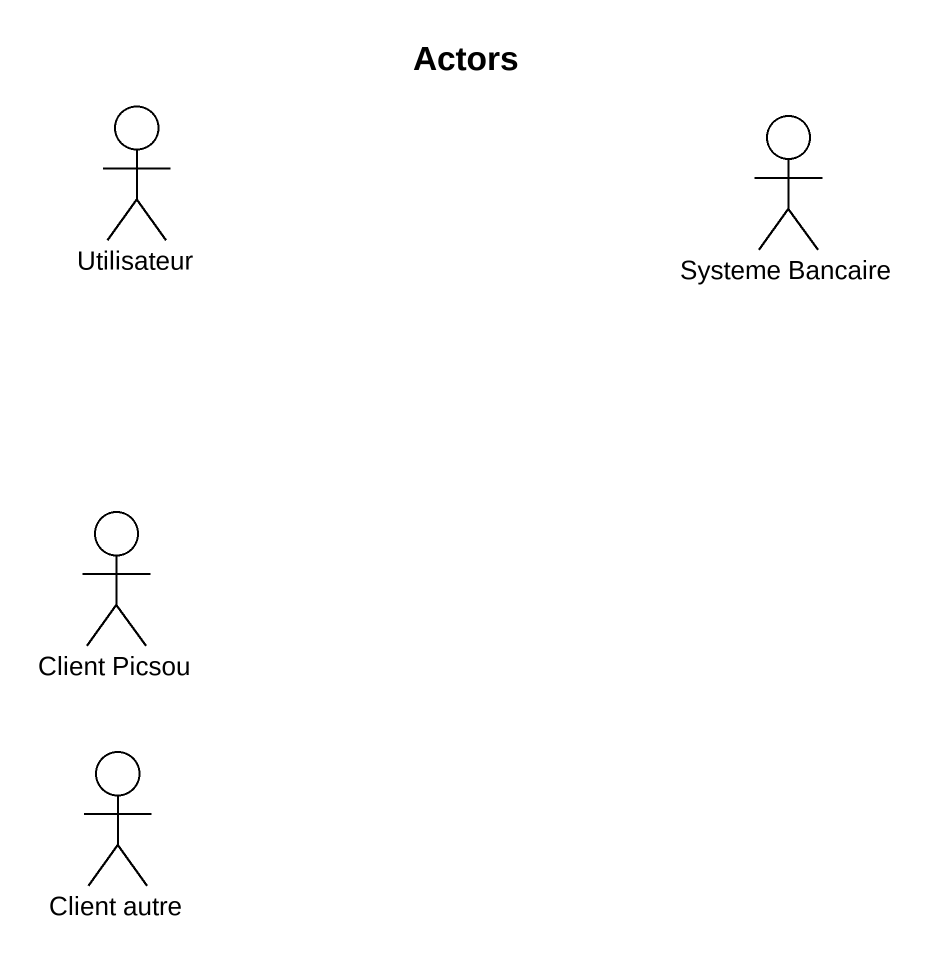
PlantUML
@startuml
title Actors
actor Utilisateur
actor "Systeme Bancaire" as Systeme_Bancaire
actor "Client Picsou" as Client_Picsou
actor "Client autre" as Client_autre
@enduml
